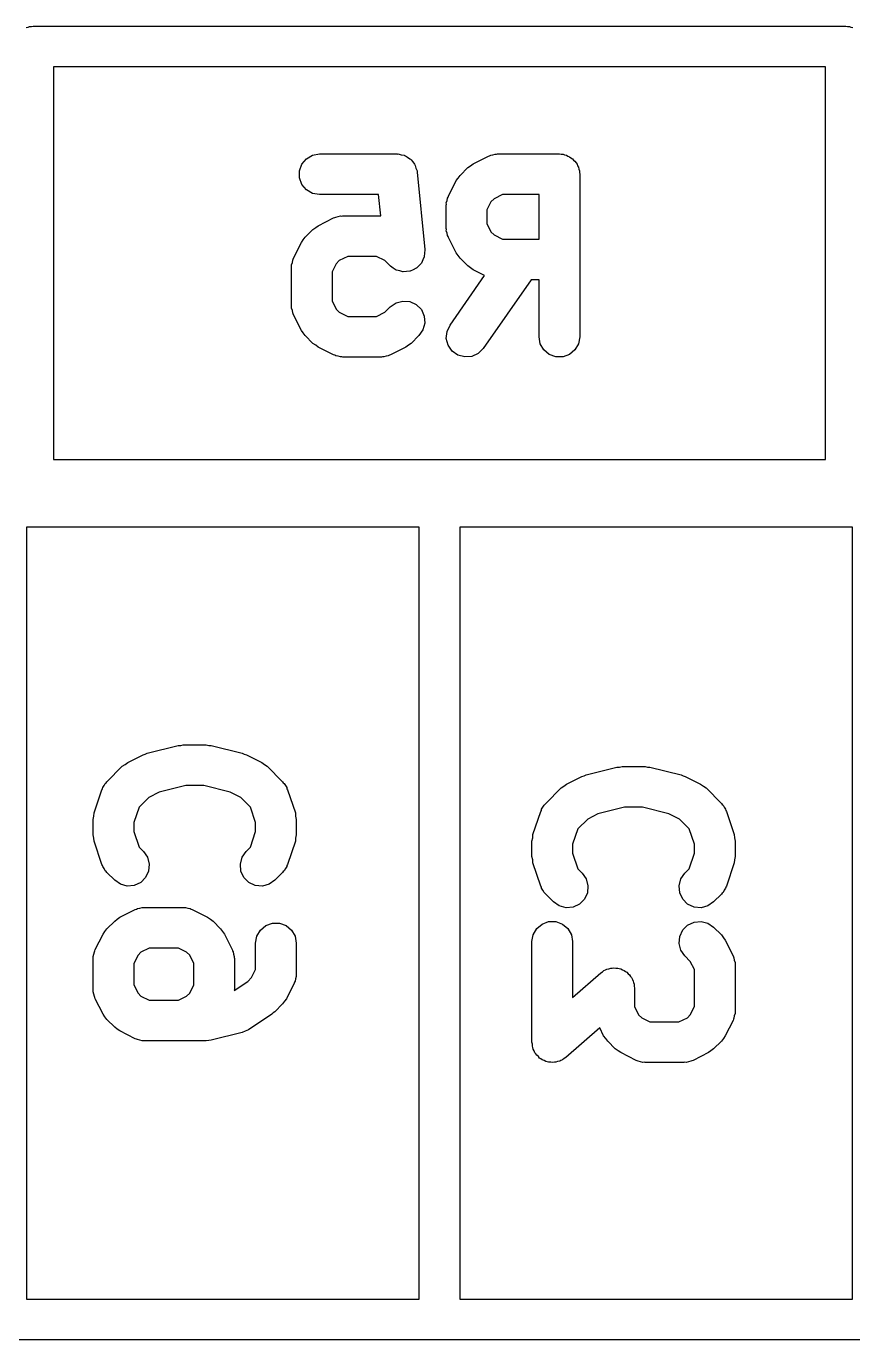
# Model space of a CAD drawing. Extents: x 100 to 214, y -112 to -50.
# Drawn here: x 111.075 to 114.126, y -93.175 to -88.325 of the extents above; entities that cross this region are included whole.
import ezdxf

# ---------------------------------------------------------------- set-up
doc = ezdxf.new("R2010")
doc.units = 0
doc.header["$MEASUREMENT"] = 0
doc.layers.add('BLACK', color=7, linetype='CONTINUOUS')

msp = doc.modelspace()

# ---------------------------------------------------------------- linework, layer by layer
at = {"layer": 'Black'}
for p, q in [((111.074, -88.3295), (111.081, -88.3284)), ((111.081, -88.3284), (111.087, -88.3261)), ((111.087, -88.3261), (111.094, -88.3261)), ((111.094, -88.3261), (111.1, -88.325)), ((111.1, -88.325), (114.1, -88.325)), ((114.1, -88.325), (114.106, -88.3261)), ((114.106, -88.3261), (114.113, -88.3261)), ((114.113, -88.3261), (114.119, -88.3284)), ((114.119, -88.3284), (114.126, -88.3295)), ((114.025, -88.475), (111.175, -88.475)), ((111.175, -88.475), (111.175, -89.925)), ((114.025, -89.925), (114.025, -88.475)), ((112.109, -88.814), (112.131, -88.801)), ((112.131, -88.801), (112.157, -88.7964)), ((112.157, -88.7964), (112.443, -88.7964)), ((112.443, -88.7964), (112.446, -88.7969)), ((112.446, -88.7969), (112.448, -88.7966)), ((112.448, -88.7966), (112.458, -88.7992)), ((112.458, -88.7992), (112.469, -88.801)), ((112.469, -88.801), (112.471, -88.8024)), ((112.471, -88.8024), (112.474, -88.8031)), ((112.474, -88.8031), (112.482, -88.8088)), ((112.781, -88.8043), (112.785, -88.8031)), ((112.785, -88.8031), (112.789, -88.801)), ((112.789, -88.801), (112.797, -88.7994)), ((112.797, -88.7994), (112.806, -88.7969)), ((112.806, -88.7969), (112.81, -88.7972)), ((112.81, -88.7972), (112.814, -88.7964)), ((112.814, -88.7964), (113.043, -88.7964)), ((113.043, -88.7964), (113.049, -88.7976)), ((113.049, -88.7976), (113.056, -88.7976)), ((113.056, -88.7976), (113.062, -88.7998)), ((113.062, -88.7998), (113.069, -88.801)), ((113.069, -88.801), (113.074, -88.8042)), ((112.083, -88.8584), (112.092, -88.8339)), ((112.092, -88.8339), (112.109, -88.814)), ((112.482, -88.8088), (112.491, -88.814)), ((112.491, -88.814), (112.493, -88.8161)), ((112.493, -88.8161), (112.495, -88.8177)), ((112.495, -88.8177), (112.501, -88.8261)), ((112.501, -88.8261), (112.508, -88.8339)), ((112.508, -88.8339), (112.509, -88.8366)), ((112.509, -88.8366), (112.51, -88.8389)), ((112.51, -88.8389), (112.513, -88.8488)), ((112.513, -88.8488), (112.517, -88.8584)), ((112.676, -88.8755), (112.704, -88.847)), ((112.704, -88.847), (112.714, -88.8401)), ((112.714, -88.8401), (112.724, -88.8329)), ((112.724, -88.8329), (112.781, -88.8043)), ((113.074, -88.8042), (113.08, -88.8065)), ((113.08, -88.8065), (113.085, -88.8107)), ((113.085, -88.8107), (113.091, -88.814)), ((113.091, -88.814), (113.095, -88.819)), ((113.095, -88.819), (113.1, -88.8232)), ((113.1, -88.8232), (113.104, -88.8289)), ((113.104, -88.8289), (113.108, -88.8339)), ((113.108, -88.8339), (113.11, -88.8401)), ((113.11, -88.8401), (113.113, -88.8458)), ((113.113, -88.8458), (113.114, -88.8522)), ((112.083, -88.8845), (112.083, -88.8584)), ((112.092, -88.9089), (112.083, -88.8845)), ((112.517, -88.8584), (112.517, -88.8612)), ((112.517, -88.8612), (112.517, -88.864)), ((112.517, -88.864), (112.546, -89.1497)), ((112.633, -88.9522), (112.661, -88.895)), ((112.661, -88.895), (112.669, -88.8854)), ((112.669, -88.8854), (112.676, -88.8755)), ((113.114, -88.8522), (113.117, -88.8584)), ((113.117, -88.8584), (113.117, -88.865)), ((113.117, -88.865), (113.118, -88.8714)), ((113.118, -88.8714), (113.118, -89.4714)), ((112.109, -88.9289), (112.092, -88.9089)), ((112.131, -88.9419), (112.109, -88.9289)), ((112.157, -88.9464), (112.131, -88.9419)), ((112.375, -88.9464), (112.157, -88.9464)), ((112.383, -89.025), (112.375, -88.9464)), ((112.832, -88.9464), (112.802, -88.9616)), ((112.968, -88.9464), (112.832, -88.9464)), ((112.968, -89.1107), (112.968, -88.9464)), ((112.625, -88.9771), (112.628, -88.9687)), ((112.626, -88.9815), (112.625, -88.9771)), ((112.625, -88.9857), (112.626, -88.9815)), ((112.625, -89.0714), (112.625, -88.9857)), ((112.628, -88.9687), (112.63, -88.9601)), ((112.63, -88.9601), (112.632, -88.9563)), ((112.632, -88.9563), (112.633, -88.9522)), ((112.79, -88.973), (112.775, -89.0034)), ((112.802, -88.9616), (112.79, -88.973)), ((112.152, -89.0615), (112.209, -89.0329)), ((112.209, -89.0329), (112.213, -89.0317)), ((112.213, -89.0317), (112.217, -89.0295)), ((112.217, -89.0295), (112.226, -89.028)), ((112.226, -89.028), (112.234, -89.0255)), ((112.234, -89.0255), (112.239, -89.0258)), ((112.239, -89.0258), (112.243, -89.025)), ((112.243, -89.025), (112.383, -89.025)), ((112.775, -89.0034), (112.775, -89.0537)), ((112.104, -89.1041), (112.133, -89.0755)), ((112.133, -89.0755), (112.143, -89.0686)), ((112.143, -89.0686), (112.152, -89.0615)), ((112.626, -89.0757), (112.625, -89.0714)), ((112.625, -89.08), (112.626, -89.0757)), ((112.628, -89.0884), (112.625, -89.08)), ((112.63, -89.0971), (112.628, -89.0884)), ((112.775, -89.0537), (112.79, -89.0841)), ((112.79, -89.0841), (112.802, -89.0955)), ((112.061, -89.1807), (112.09, -89.1236)), ((112.09, -89.1236), (112.097, -89.1139)), ((112.097, -89.1139), (112.104, -89.1041)), ((112.632, -89.1008), (112.63, -89.0971)), ((112.633, -89.105), (112.632, -89.1008)), ((112.661, -89.1621), (112.633, -89.105)), ((112.802, -89.0955), (112.832, -89.1107)), ((112.832, -89.1107), (112.968, -89.1107)), ((112.057, -89.1973), (112.058, -89.1886)), ((112.058, -89.1886), (112.06, -89.1849)), ((112.06, -89.1849), (112.061, -89.1807)), ((112.23, -89.1902), (112.219, -89.2016)), ((112.261, -89.175), (112.23, -89.1902)), ((112.368, -89.175), (112.261, -89.175)), ((112.398, -89.1902), (112.368, -89.175)), ((112.418, -89.2102), (112.398, -89.1902)), ((112.539, -89.1879), (112.533, -89.1994)), ((112.544, -89.1766), (112.539, -89.1879)), ((112.545, -89.1631), (112.544, -89.1757)), ((112.544, -89.1757), (112.544, -89.1761)), ((112.544, -89.1761), (112.544, -89.1766)), ((112.546, -89.1506), (112.545, -89.1631)), ((112.546, -89.1497), (112.546, -89.1502)), ((112.546, -89.1502), (112.546, -89.1506)), ((112.669, -89.1718), (112.661, -89.1621)), ((112.676, -89.1816), (112.669, -89.1718)), ((112.704, -89.2102), (112.676, -89.1816)), ((112.054, -89.2057), (112.057, -89.1973)), ((112.054, -89.21), (112.054, -89.2057)), ((112.054, -89.2143), (112.054, -89.21)), ((112.054, -89.3571), (112.054, -89.2143)), ((112.219, -89.2016), (112.204, -89.232)), ((112.204, -89.232), (112.204, -89.3394)), ((112.419, -89.2104), (112.418, -89.2102)), ((112.419, -89.2108), (112.419, -89.2104)), ((112.429, -89.2179), (112.419, -89.2108)), ((112.44, -89.2251), (112.429, -89.2179)), ((112.44, -89.2252), (112.44, -89.2251)), ((112.441, -89.2255), (112.44, -89.2252)), ((112.453, -89.2286), (112.441, -89.2255)), ((112.465, -89.2319), (112.453, -89.2286)), ((112.466, -89.2319), (112.465, -89.2318)), ((112.465, -89.2318), (112.465, -89.2319)), ((112.478, -89.2307), (112.466, -89.2319)), ((112.491, -89.2296), (112.478, -89.2307)), ((112.492, -89.2293), (112.491, -89.2294)), ((112.491, -89.2294), (112.491, -89.2296)), ((112.503, -89.2239), (112.492, -89.2293)), ((112.514, -89.2186), (112.503, -89.2239)), ((112.515, -89.2182), (112.514, -89.2186)), ((112.524, -89.2091), (112.515, -89.218)), ((112.515, -89.218), (112.515, -89.2182)), ((112.533, -89.2002), (112.524, -89.2091)), ((112.533, -89.1994), (112.533, -89.1997)), ((112.533, -89.1997), (112.533, -89.2002)), ((112.714, -89.2171), (112.704, -89.2102)), ((112.724, -89.2242), (112.714, -89.2171)), ((112.766, -89.2457), (112.724, -89.2242)), ((112.639, -89.4284), (112.766, -89.2457)), ((112.939, -89.2607), (112.761, -89.5144)), ((112.968, -89.2607), (112.939, -89.2607)), ((112.968, -89.4714), (112.968, -89.2607)), ((112.054, -89.3614), (112.054, -89.3571)), ((112.054, -89.3657), (112.054, -89.3614)), ((112.057, -89.3741), (112.054, -89.3657)), ((112.058, -89.3828), (112.057, -89.3741)), ((112.06, -89.3865), (112.058, -89.3828)), ((112.204, -89.3394), (112.219, -89.3699)), ((112.219, -89.3699), (112.23, -89.3812)), ((112.23, -89.3812), (112.261, -89.3964)), ((112.368, -89.3964), (112.398, -89.3812)), ((112.398, -89.3812), (112.418, -89.3613)), ((112.418, -89.3613), (112.44, -89.3463)), ((112.44, -89.3463), (112.465, -89.3396)), ((112.465, -89.3396), (112.491, -89.3418)), ((112.491, -89.3418), (112.514, -89.3528)), ((112.514, -89.3528), (112.533, -89.3713)), ((112.533, -89.3713), (112.544, -89.3949)), ((112.061, -89.3907), (112.06, -89.3865)), ((112.09, -89.4478), (112.061, -89.3907)), ((112.261, -89.3964), (112.368, -89.3964)), ((112.546, -89.4208), (112.539, -89.446)), ((112.544, -89.3949), (112.546, -89.4208)), ((112.628, -89.452), (112.639, -89.4284)), ((112.097, -89.4575), (112.09, -89.4478)), ((112.104, -89.4673), (112.097, -89.4575)), ((112.133, -89.4959), (112.104, -89.4673)), ((112.524, -89.4673), (112.496, -89.4959)), ((112.539, -89.446), (112.524, -89.4673)), ((112.625, -89.478), (112.628, -89.452)), ((112.632, -89.5031), (112.625, -89.478)), ((112.972, -89.4971), (112.968, -89.4714)), ((113.118, -89.4714), (113.113, -89.4971)), ((112.143, -89.5028), (112.133, -89.4959)), ((112.152, -89.5099), (112.143, -89.5028)), ((112.209, -89.5385), (112.152, -89.5099)), ((112.476, -89.5099), (112.419, -89.5385)), ((112.486, -89.5028), (112.476, -89.5099)), ((112.496, -89.4959), (112.486, -89.5028)), ((112.647, -89.5245), (112.632, -89.5031)), ((112.668, -89.5394), (112.647, -89.5245)), ((112.761, -89.5144), (112.743, -89.5329)), ((112.985, -89.5196), (112.972, -89.4971)), ((113.005, -89.5364), (112.985, -89.5196)), ((113.1, -89.5196), (113.08, -89.5364)), ((113.113, -89.4971), (113.1, -89.5196)), ((112.213, -89.5397), (112.209, -89.5385)), ((112.217, -89.5419), (112.213, -89.5397)), ((112.226, -89.5434), (112.217, -89.5419)), ((112.234, -89.5459), (112.226, -89.5434)), ((112.239, -89.5457), (112.234, -89.5459)), ((112.243, -89.5464), (112.239, -89.5457)), ((112.386, -89.5464), (112.243, -89.5464)), ((112.39, -89.5457), (112.386, -89.5464)), ((112.394, -89.5459), (112.39, -89.5457)), ((112.403, -89.5434), (112.394, -89.5459)), ((112.411, -89.5419), (112.403, -89.5434)), ((112.415, -89.5397), (112.411, -89.5419)), ((112.419, -89.5385), (112.415, -89.5397)), ((112.693, -89.5461), (112.668, -89.5394)), ((112.719, -89.5439), (112.693, -89.5461)), ((112.743, -89.5329), (112.719, -89.5439)), ((113.03, -89.5453), (113.005, -89.5364)), ((113.056, -89.5453), (113.03, -89.5453)), ((113.08, -89.5364), (113.056, -89.5453)), ((111.175, -89.925), (114.025, -89.925)), ((112.525, -90.175), (111.075, -90.175)), ((111.075, -90.175), (111.075, -93.025)), ((112.525, -93.025), (112.525, -90.175)), ((114.125, -90.175), (112.675, -90.175)), ((112.675, -90.175), (112.675, -93.025)), ((114.125, -93.025), (114.125, -90.175)), ((111.521, -91.0094), (111.635, -90.9808)), ((111.635, -90.9808), (111.645, -90.9802)), ((111.645, -90.9802), (111.654, -90.9786)), ((111.654, -90.9786), (111.739, -90.9786)), ((111.739, -90.9786), (111.748, -90.9802)), ((111.748, -90.9802), (111.757, -90.9808)), ((111.757, -90.9808), (111.872, -91.0094)), ((111.449, -91.0436), (111.506, -91.0151)), ((111.506, -91.0151), (111.514, -91.0127)), ((111.514, -91.0127), (111.521, -91.0094)), ((111.872, -91.0094), (111.879, -91.0127)), ((111.879, -91.0127), (111.887, -91.0151)), ((111.887, -91.0151), (111.944, -91.0436)), ((111.372, -91.1148), (111.429, -91.0577)), ((111.429, -91.0577), (111.439, -91.0508)), ((111.439, -91.0508), (111.449, -91.0436)), ((111.944, -91.0436), (111.954, -91.0508)), ((111.954, -91.0508), (111.964, -91.0577)), ((111.964, -91.0577), (112.021, -91.1148)), ((113.141, -91.0894), (113.255, -91.0608)), ((113.255, -91.0608), (113.265, -91.0602)), ((113.265, -91.0602), (113.274, -91.0586)), ((113.274, -91.0586), (113.359, -91.0586)), ((113.359, -91.0586), (113.368, -91.0602)), ((113.368, -91.0602), (113.377, -91.0608)), ((113.377, -91.0608), (113.492, -91.0894)), ((111.357, -91.1362), (111.362, -91.129)), ((111.362, -91.129), (111.366, -91.1212)), ((111.366, -91.1212), (111.369, -91.1184)), ((111.369, -91.1184), (111.372, -91.1148)), ((111.663, -91.1286), (111.565, -91.1529)), ((111.73, -91.1286), (111.663, -91.1286)), ((111.827, -91.1529), (111.73, -91.1286)), ((112.021, -91.1148), (112.023, -91.1184)), ((112.023, -91.1184), (112.027, -91.1212)), ((112.027, -91.1212), (112.031, -91.129)), ((112.031, -91.129), (112.036, -91.1362)), ((113.049, -91.1377), (113.059, -91.1308)), ((113.059, -91.1308), (113.069, -91.1236)), ((113.069, -91.1236), (113.126, -91.0951)), ((113.126, -91.0951), (113.134, -91.0927)), ((113.134, -91.0927), (113.141, -91.0894)), ((113.492, -91.0894), (113.499, -91.0927)), ((113.499, -91.0927), (113.507, -91.0951)), ((113.507, -91.0951), (113.564, -91.1236)), ((113.564, -91.1236), (113.574, -91.1308)), ((113.574, -91.1308), (113.584, -91.1377)), ((111.325, -91.2299), (111.354, -91.1441)), ((111.354, -91.1441), (111.356, -91.1403)), ((111.356, -91.1403), (111.357, -91.1362)), ((111.527, -91.1724), (111.491, -91.2084)), ((111.565, -91.1529), (111.527, -91.1724)), ((111.866, -91.1724), (111.827, -91.1529)), ((111.902, -91.2084), (111.866, -91.1724)), ((112.036, -91.1362), (112.037, -91.1403)), ((112.037, -91.1403), (112.039, -91.1441)), ((112.039, -91.1441), (112.068, -91.2299)), ((112.992, -91.1948), (113.049, -91.1377)), ((113.584, -91.1377), (113.641, -91.1948)), ((111.491, -91.2084), (111.471, -91.2657)), ((111.921, -91.2657), (111.902, -91.2084)), ((112.945, -91.3099), (112.974, -91.2241)), ((112.974, -91.2241), (112.976, -91.2203)), ((112.976, -91.2203), (112.977, -91.2162)), ((112.977, -91.2162), (112.982, -91.209)), ((112.982, -91.209), (112.986, -91.2012)), ((112.986, -91.2012), (112.989, -91.1984)), ((112.989, -91.1984), (112.992, -91.1948)), ((113.283, -91.2086), (113.185, -91.2329)), ((113.35, -91.2086), (113.283, -91.2086)), ((113.447, -91.2329), (113.35, -91.2086)), ((113.641, -91.1948), (113.643, -91.1984)), ((113.643, -91.1984), (113.647, -91.2012)), ((113.647, -91.2012), (113.651, -91.209)), ((113.651, -91.209), (113.656, -91.2162)), ((113.656, -91.2162), (113.657, -91.2203)), ((113.657, -91.2203), (113.659, -91.2241)), ((113.659, -91.2241), (113.688, -91.3099)), ((111.321, -91.2536), (111.324, -91.2417)), ((111.321, -91.3107), (111.321, -91.2536)), ((111.324, -91.2417), (111.325, -91.2299)), ((111.471, -91.2657), (111.471, -91.2985)), ((111.921, -91.2985), (111.921, -91.2657)), ((112.068, -91.2299), (112.069, -91.2417)), ((112.069, -91.2417), (112.071, -91.2536)), ((112.071, -91.2536), (112.071, -91.3107)), ((113.147, -91.2524), (113.111, -91.2884)), ((113.185, -91.2329), (113.147, -91.2524)), ((113.486, -91.2524), (113.447, -91.2329)), ((113.522, -91.2884), (113.486, -91.2524)), ((111.324, -91.3225), (111.321, -91.3107)), ((111.325, -91.3344), (111.324, -91.3225)), ((111.471, -91.2985), (111.491, -91.3559)), ((111.902, -91.3559), (111.921, -91.2985)), ((112.069, -91.3226), (112.068, -91.3344)), ((112.071, -91.3107), (112.069, -91.3226)), ((112.941, -91.3336), (112.944, -91.3217)), ((112.944, -91.3217), (112.945, -91.3099)), ((113.111, -91.2884), (113.091, -91.3457)), ((113.541, -91.3457), (113.522, -91.2884)), ((113.688, -91.3099), (113.689, -91.3217)), ((113.689, -91.3217), (113.691, -91.3336)), ((111.354, -91.4201), (111.325, -91.3344)), ((111.491, -91.3559), (111.507, -91.372)), ((111.507, -91.372), (111.522, -91.3933)), ((111.871, -91.3933), (111.886, -91.372)), ((111.886, -91.372), (111.902, -91.3559)), ((112.068, -91.3344), (112.039, -91.4201)), ((112.941, -91.3907), (112.941, -91.3336)), ((113.091, -91.3457), (113.091, -91.3785)), ((113.541, -91.3785), (113.541, -91.3457)), ((113.691, -91.3336), (113.691, -91.3907)), ((111.356, -91.4239), (111.354, -91.4201)), ((111.522, -91.3933), (111.528, -91.4185)), ((111.528, -91.4185), (111.526, -91.4444)), ((111.865, -91.4185), (111.871, -91.3933)), ((111.867, -91.4444), (111.865, -91.4185)), ((112.039, -91.4201), (112.037, -91.4239)), ((112.944, -91.4025), (112.941, -91.3907)), ((112.945, -91.4144), (112.944, -91.4025)), ((112.974, -91.5001), (112.945, -91.4144)), ((113.091, -91.3785), (113.111, -91.4359)), ((113.522, -91.4359), (113.541, -91.3785)), ((113.688, -91.4144), (113.659, -91.5001)), ((113.689, -91.4026), (113.688, -91.4144)), ((113.691, -91.3907), (113.689, -91.4026)), ((111.357, -91.4281), (111.356, -91.4239)), ((111.362, -91.4353), (111.357, -91.4281)), ((111.366, -91.4431), (111.362, -91.4353)), ((111.369, -91.4459), (111.366, -91.4431)), ((111.372, -91.4495), (111.369, -91.4459)), ((111.401, -91.478), (111.372, -91.4495)), ((111.515, -91.468), (111.497, -91.4864)), ((111.526, -91.4444), (111.515, -91.468)), ((111.878, -91.468), (111.867, -91.4444)), ((111.896, -91.4864), (111.878, -91.468)), ((112.021, -91.4495), (111.992, -91.478)), ((112.023, -91.4459), (112.021, -91.4495)), ((112.027, -91.443), (112.023, -91.4459)), ((112.031, -91.4353), (112.027, -91.443)), ((112.036, -91.4281), (112.031, -91.4353)), ((112.037, -91.4239), (112.036, -91.4281)), ((113.111, -91.4359), (113.127, -91.452)), ((113.127, -91.452), (113.142, -91.4733)), ((113.491, -91.4733), (113.506, -91.452)), ((113.506, -91.452), (113.522, -91.4359)), ((111.422, -91.493), (111.401, -91.478)), ((111.447, -91.4997), (111.422, -91.493)), ((111.473, -91.4974), (111.447, -91.4997)), ((111.497, -91.4864), (111.473, -91.4974)), ((111.92, -91.4974), (111.896, -91.4864)), ((111.946, -91.4997), (111.92, -91.4974)), ((111.971, -91.493), (111.946, -91.4997)), ((111.992, -91.478), (111.971, -91.493)), ((112.976, -91.5039), (112.974, -91.5001)), ((112.977, -91.5081), (112.976, -91.5039)), ((112.982, -91.5153), (112.977, -91.5081)), ((112.986, -91.5231), (112.982, -91.5153)), ((113.142, -91.4733), (113.148, -91.4985)), ((113.148, -91.4985), (113.146, -91.5244)), ((113.485, -91.4985), (113.491, -91.4733)), ((113.487, -91.5244), (113.485, -91.4985)), ((113.651, -91.5153), (113.647, -91.523)), ((113.656, -91.5081), (113.651, -91.5153)), ((113.657, -91.5039), (113.656, -91.5081)), ((113.659, -91.5001), (113.657, -91.5039)), ((112.989, -91.5259), (112.986, -91.5231)), ((112.992, -91.5295), (112.989, -91.5259)), ((113.021, -91.558), (112.992, -91.5295)), ((113.042, -91.573), (113.021, -91.558)), ((113.117, -91.5664), (113.093, -91.5774)), ((113.135, -91.548), (113.117, -91.5664)), ((113.146, -91.5244), (113.135, -91.548)), ((113.498, -91.548), (113.487, -91.5244)), ((113.516, -91.5664), (113.498, -91.548)), ((113.54, -91.5774), (113.516, -91.5664)), ((113.612, -91.558), (113.591, -91.573)), ((113.641, -91.5295), (113.612, -91.558)), ((113.643, -91.5259), (113.641, -91.5295)), ((113.647, -91.523), (113.643, -91.5259)), ((111.41, -91.6222), (111.42, -91.6151)), ((111.42, -91.6151), (111.477, -91.5865)), ((111.477, -91.5865), (111.481, -91.5853)), ((111.481, -91.5853), (111.485, -91.5831)), ((111.485, -91.5831), (111.494, -91.5816)), ((111.494, -91.5816), (111.502, -91.5791)), ((111.502, -91.5791), (111.506, -91.5793)), ((111.506, -91.5793), (111.511, -91.5786)), ((111.511, -91.5786), (111.654, -91.5786)), ((111.654, -91.5786), (111.658, -91.5793)), ((111.658, -91.5793), (111.662, -91.5791)), ((111.662, -91.5791), (111.671, -91.5816)), ((111.671, -91.5816), (111.679, -91.5831)), ((111.679, -91.5831), (111.683, -91.5853)), ((111.683, -91.5853), (111.687, -91.5865)), ((111.687, -91.5865), (111.744, -91.6151)), ((111.744, -91.6151), (111.754, -91.6222)), ((113.067, -91.5797), (113.042, -91.573)), ((113.093, -91.5774), (113.067, -91.5797)), ((113.566, -91.5797), (113.54, -91.5774)), ((113.591, -91.573), (113.566, -91.5797)), ((111.365, -91.6675), (111.372, -91.6577)), ((111.372, -91.6577), (111.401, -91.6291)), ((111.401, -91.6291), (111.41, -91.6222)), ((111.754, -91.6222), (111.764, -91.6291)), ((111.764, -91.6291), (111.792, -91.6577)), ((111.792, -91.6577), (111.799, -91.6675)), ((111.926, -91.6851), (111.939, -91.6625)), ((111.939, -91.6625), (111.959, -91.6458)), ((111.959, -91.6458), (111.983, -91.6369)), ((111.983, -91.6369), (112.009, -91.6369)), ((112.009, -91.6369), (112.034, -91.6458)), ((112.034, -91.6458), (112.054, -91.6625)), ((112.054, -91.6625), (112.067, -91.6851)), ((112.946, -91.6793), (112.959, -91.6568)), ((112.959, -91.6568), (112.979, -91.64)), ((112.979, -91.64), (113.003, -91.6311)), ((113.003, -91.6311), (113.029, -91.6311)), ((113.029, -91.6311), (113.054, -91.64)), ((113.054, -91.64), (113.074, -91.6568)), ((113.074, -91.6568), (113.087, -91.6793)), ((113.487, -91.6856), (113.498, -91.662)), ((113.498, -91.662), (113.516, -91.6436)), ((113.516, -91.6436), (113.54, -91.6326)), ((113.54, -91.6326), (113.566, -91.6303)), ((113.566, -91.6303), (113.591, -91.637)), ((113.591, -91.637), (113.612, -91.652)), ((113.612, -91.652), (113.641, -91.6805)), ((111.329, -91.7343), (111.358, -91.6772)), ((111.358, -91.6772), (111.365, -91.6675)), ((111.799, -91.6675), (111.806, -91.6772)), ((111.806, -91.6772), (111.835, -91.7343)), ((111.921, -91.7107), (111.926, -91.6851)), ((111.921, -91.8073), (111.921, -91.7107)), ((112.067, -91.6851), (112.071, -91.7107)), ((112.071, -91.7107), (112.071, -91.825)), ((112.941, -91.705), (112.946, -91.6793)), ((112.941, -92.0764), (112.941, -91.705)), ((113.087, -91.6793), (113.091, -91.705)), ((113.091, -91.705), (113.091, -91.9111)), ((113.485, -91.7115), (113.487, -91.6856)), ((113.491, -91.7367), (113.485, -91.7115)), ((113.641, -91.6805), (113.648, -91.6904)), ((113.648, -91.6904), (113.655, -91.7)), ((113.655, -91.7), (113.684, -91.7572)), ((111.322, -91.7593), (111.324, -91.7509)), ((111.322, -91.7636), (111.322, -91.7593)), ((111.324, -91.7509), (111.326, -91.7422)), ((111.326, -91.7422), (111.328, -91.7385)), ((111.328, -91.7385), (111.329, -91.7343)), ((111.487, -91.7551), (111.471, -91.7856)), ((111.498, -91.7438), (111.487, -91.7551)), ((111.528, -91.7286), (111.498, -91.7438)), ((111.636, -91.7286), (111.528, -91.7286)), ((111.666, -91.7438), (111.636, -91.7286)), ((111.678, -91.7551), (111.666, -91.7438)), ((111.693, -91.7856), (111.678, -91.7551)), ((111.835, -91.7343), (111.836, -91.7385)), ((111.836, -91.7385), (111.838, -91.7422)), ((111.838, -91.7422), (111.84, -91.7509)), ((111.84, -91.7509), (111.842, -91.7593)), ((111.842, -91.7593), (111.842, -91.7636)), ((113.506, -91.758), (113.491, -91.7367)), ((113.526, -91.778), (113.506, -91.758)), ((113.684, -91.7572), (113.685, -91.7613)), ((113.685, -91.7613), (113.687, -91.7651)), ((111.321, -91.7679), (111.322, -91.7636)), ((111.321, -91.8821), (111.321, -91.7679)), ((111.471, -91.7856), (111.471, -91.8644)), ((111.693, -91.8644), (111.693, -91.7856)), ((111.842, -91.7636), (111.843, -91.7679)), ((111.843, -91.7679), (111.843, -91.8821)), ((111.906, -91.8377), (111.921, -91.8073)), ((113.207, -91.8115), (113.213, -91.8095)), ((113.213, -91.8095), (113.218, -91.8065)), ((113.218, -91.8065), (113.225, -91.8051)), ((113.225, -91.8051), (113.232, -91.8026)), ((113.232, -91.8026), (113.238, -91.8026)), ((113.238, -91.8026), (113.243, -91.8014)), ((113.243, -91.8014), (113.251, -91.8026)), ((113.251, -91.8026), (113.258, -91.8026)), ((113.258, -91.8026), (113.263, -91.8045)), ((113.263, -91.8045), (113.269, -91.8054)), ((113.269, -91.8054), (113.276, -91.809)), ((113.276, -91.809), (113.282, -91.8115)), ((113.541, -91.8084), (113.526, -91.778)), ((113.541, -91.9444), (113.541, -91.8084)), ((113.687, -91.7651), (113.688, -91.7737)), ((113.688, -91.7737), (113.691, -91.7821)), ((113.691, -91.7821), (113.691, -91.7865)), ((113.691, -91.7865), (113.691, -91.7907)), ((113.691, -91.7907), (113.691, -91.9621)), ((111.842, -91.8852), (111.892, -91.8524)), ((111.892, -91.8524), (111.906, -91.8377)), ((112.064, -91.8585), (112.035, -91.9157)), ((112.065, -91.8544), (112.064, -91.8585)), ((112.067, -91.8507), (112.065, -91.8544)), ((112.068, -91.842), (112.067, -91.8507)), ((112.071, -91.8336), (112.068, -91.842)), ((112.071, -91.825), (112.071, -91.8293)), ((112.071, -91.8293), (112.071, -91.8336)), ((113.091, -91.9111), (113.196, -91.82)), ((113.196, -91.82), (113.202, -91.8162)), ((113.202, -91.8162), (113.207, -91.8115)), ((113.282, -91.8115), (113.287, -91.8152)), ((113.287, -91.8152), (113.292, -91.818)), ((113.292, -91.818), (113.297, -91.8235)), ((113.297, -91.8235), (113.302, -91.8282)), ((113.302, -91.8282), (113.305, -91.8332)), ((113.305, -91.8332), (113.309, -91.8376)), ((113.309, -91.8376), (113.312, -91.8444)), ((113.312, -91.8444), (113.315, -91.8508)), ((113.315, -91.8508), (113.316, -91.8565)), ((113.316, -91.8565), (113.319, -91.8619)), ((111.322, -91.8864), (111.321, -91.8821)), ((111.322, -91.8907), (111.322, -91.8864)), ((111.324, -91.8991), (111.322, -91.8907)), ((111.326, -91.9078), (111.324, -91.8991)), ((111.471, -91.8644), (111.487, -91.8949)), ((111.487, -91.8949), (111.498, -91.9062)), ((111.498, -91.9062), (111.528, -91.9214)), ((111.636, -91.9214), (111.666, -91.9062)), ((111.666, -91.9062), (111.678, -91.8949)), ((111.678, -91.8949), (111.693, -91.8644)), ((111.843, -91.8821), (111.842, -91.8852)), ((113.319, -91.8619), (113.319, -91.8692)), ((113.319, -91.8692), (113.32, -91.8764)), ((113.32, -91.8764), (113.32, -91.9444)), ((111.328, -91.9115), (111.326, -91.9078)), ((111.329, -91.9157), (111.328, -91.9115)), ((111.358, -91.9728), (111.329, -91.9157)), ((111.528, -91.9214), (111.636, -91.9214)), ((112.021, -91.9352), (111.992, -91.9637)), ((112.028, -91.9253), (112.021, -91.9352)), ((112.035, -91.9157), (112.028, -91.9253)), ((113.32, -91.9444), (113.335, -91.9749)), ((113.526, -91.9749), (113.541, -91.9444)), ((111.365, -91.9825), (111.358, -91.9728)), ((111.372, -91.9923), (111.365, -91.9825)), ((111.401, -92.0209), (111.372, -91.9923)), ((111.981, -91.9731), (111.895, -92.0303)), ((111.986, -91.968), (111.981, -91.9731)), ((111.992, -91.9637), (111.986, -91.968)), ((113.335, -91.9749), (113.347, -91.9862)), ((113.347, -91.9862), (113.377, -92.0014)), ((113.377, -92.0014), (113.484, -92.0014)), ((113.484, -92.0014), (113.515, -91.9862)), ((113.515, -91.9862), (113.526, -91.9749)), ((113.684, -91.9957), (113.655, -92.0528)), ((113.685, -91.9915), (113.684, -91.9957)), ((113.687, -91.9878), (113.685, -91.9915)), ((113.688, -91.9791), (113.687, -91.9878)), ((113.691, -91.9707), (113.688, -91.9791)), ((113.691, -91.9621), (113.691, -91.9664)), ((113.691, -91.9664), (113.691, -91.9707)), ((111.41, -92.0278), (111.401, -92.0209)), ((111.42, -92.0349), (111.41, -92.0278)), ((111.477, -92.0635), (111.42, -92.0349)), ((111.872, -92.0406), (111.757, -92.0692)), ((111.883, -92.0354), (111.872, -92.0406)), ((111.895, -92.0303), (111.883, -92.0354)), ((113.192, -92.0229), (113.066, -92.1329)), ((113.206, -92.0528), (113.192, -92.0229)), ((113.214, -92.0625), (113.206, -92.0528)), ((113.655, -92.0528), (113.648, -92.0625)), ((111.481, -92.0647), (111.477, -92.0635)), ((111.485, -92.0669), (111.481, -92.0647)), ((111.494, -92.0684), (111.485, -92.0669)), ((111.502, -92.0709), (111.494, -92.0684)), ((111.506, -92.0707), (111.502, -92.0709)), ((111.511, -92.0714), (111.506, -92.0707)), ((111.739, -92.0714), (111.511, -92.0714)), ((111.748, -92.0698), (111.739, -92.0714)), ((111.757, -92.0692), (111.748, -92.0698)), ((112.943, -92.0836), (112.941, -92.0764)), ((112.943, -92.091), (112.943, -92.0836)), ((112.945, -92.0964), (112.943, -92.091)), ((112.946, -92.1021), (112.945, -92.0964)), ((113.221, -92.0723), (113.214, -92.0625)), ((113.249, -92.1009), (113.221, -92.0723)), ((113.259, -92.1078), (113.249, -92.1009)), ((113.612, -92.1009), (113.602, -92.1078)), ((113.641, -92.0723), (113.612, -92.1009)), ((113.648, -92.0625), (113.641, -92.0723)), ((112.95, -92.1084), (112.946, -92.1021)), ((112.952, -92.1153), (112.95, -92.1084)), ((112.956, -92.1196), (112.952, -92.1153)), ((112.959, -92.1246), (112.956, -92.1196)), ((112.965, -92.1293), (112.959, -92.1246)), ((112.969, -92.1349), (112.965, -92.1293)), ((112.974, -92.1377), (112.969, -92.1349)), ((112.979, -92.1414), (112.974, -92.1377)), ((112.986, -92.1439), (112.979, -92.1414)), ((112.992, -92.1474), (112.986, -92.1439)), ((112.998, -92.1483), (112.992, -92.1474)), ((113.003, -92.1503), (112.998, -92.1483)), ((113.036, -92.1478), (113.029, -92.1503)), ((113.044, -92.1464), (113.036, -92.1478)), ((113.048, -92.1434), (113.044, -92.1464)), ((113.054, -92.1414), (113.048, -92.1434)), ((113.06, -92.1367), (113.054, -92.1414)), ((113.066, -92.1329), (113.06, -92.1367)), ((113.269, -92.1149), (113.259, -92.1078)), ((113.326, -92.1435), (113.269, -92.1149)), ((113.33, -92.1447), (113.326, -92.1435)), ((113.334, -92.1469), (113.33, -92.1447)), ((113.342, -92.1484), (113.334, -92.1469)), ((113.351, -92.1509), (113.342, -92.1484)), ((113.519, -92.1484), (113.511, -92.1509)), ((113.528, -92.1469), (113.519, -92.1484)), ((113.532, -92.1447), (113.528, -92.1469)), ((113.536, -92.1435), (113.532, -92.1447)), ((113.593, -92.1149), (113.536, -92.1435)), ((113.602, -92.1078), (113.593, -92.1149)), ((113.011, -92.1503), (113.003, -92.1503)), ((113.018, -92.1514), (113.011, -92.1503)), ((113.024, -92.1503), (113.018, -92.1514)), ((113.029, -92.1503), (113.024, -92.1503)), ((113.355, -92.1507), (113.351, -92.1509)), ((113.359, -92.1514), (113.355, -92.1507)), ((113.502, -92.1514), (113.359, -92.1514)), ((113.506, -92.1507), (113.502, -92.1514)), ((113.511, -92.1509), (113.506, -92.1507)), ((111.075, -93.025), (112.525, -93.025)), ((112.675, -93.025), (114.125, -93.025)), ((114.2, -93.175), (107.8, -93.175))]:
    msp.add_line(p, q, dxfattribs=at)

doc.saveas('drawing.dxf')
